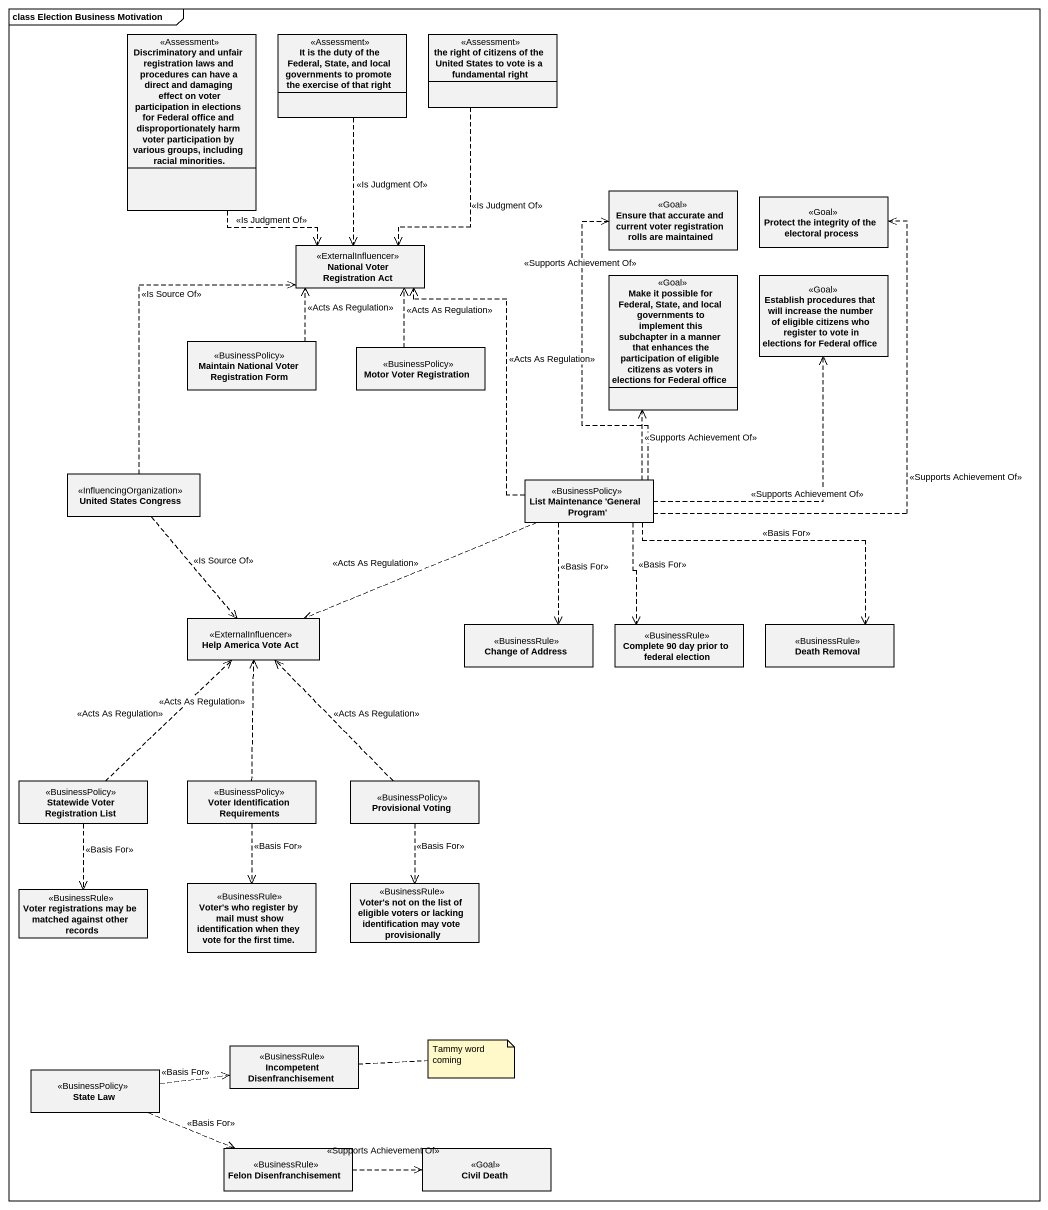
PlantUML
@startuml
mainframe class Election Business Motivation
hide circle
hide empty members
class "Discriminatory and unfair registration laws and procedures can have a direct and damaging effect on voter participation in elections for Federal office and disproportionately harm voter participation by various groups, including racial minorities." as Discriminatory_and_unfair <<Assessment>>
class "It is the duty of the Federal, State, and local governments to promote the exercise of that right" as It_is_the_duty_of_the <<Assessment>>
class "the right of citizens of the United States to vote is a fundamental right" as the_right_of_citizens_of <<Assessment>>
class "Ensure that accurate and current voter registration rolls are maintained" as Ensure_that_accurate_and <<Goal>>
class "Protect the integrity of the electoral process" as Protect_the_integrity_of <<Goal>>
class "National Voter Registration Act" as National_Voter_Registration <<ExternalInfluencer>>
class "Make it possible for Federal, State, and local governments to implement this subchapter in a manner that enhances the participation of eligible citizens as voters in elections for Federal office" as Make_it_possible_for <<Goal>>
class "Establish procedures that will increase the number of eligible citizens who register to vote in elections for Federal office" as Establish_procedures_that <<Goal>>
class "Maintain National Voter Registration Form" as Maintain_National_Voter <<BusinessPolicy>>
class "Motor Voter Registration" as Motor_Voter_Registration <<BusinessPolicy>>
class "United States Congress" as United_States_Congress <<InfluencingOrganization>>
class "List Maintenance 'General Program'" as List_Maintenance_General <<BusinessPolicy>>
class "Help America Vote Act" as Help_America_Vote_Act <<ExternalInfluencer>>
class "Change of Address" as Change_of_Address <<BusinessRule>>
class "Complete 90 day prior to federal election" as Complete_90_day_prior_to <<BusinessRule>>
class "Death Removal" as Death_Removal <<BusinessRule>>
class "Statewide Voter Registration List" as Statewide_Voter <<BusinessPolicy>>
class "Voter Identification Requirements" as Voter_Identification <<BusinessPolicy>>
class "Provisional Voting" as Provisional_Voting <<BusinessPolicy>>
class "Voter registrations may be matched against other records" as Voter_registrations_may_be <<BusinessRule>>
class "Voter's who register by mail must show identification when they vote for the first time." as Voter_s_who_register_by <<BusinessRule>>
class "Voter's not on the list of eligible voters or lacking identification may vote provisionally" as Voter_s_not_on_the_list_of <<BusinessRule>>
class "State Law" as State_Law <<BusinessPolicy>>
class "Incompetent Disenfranchisement" as Incompetent <<BusinessRule>>
class "Felon Disenfranchisement" as Felon_Disenfranchisement <<BusinessRule>>
class "Civil Death" as Civil_Death <<Goal>>
Discriminatory_and_unfair ..> National_Voter_Registration : <<Is Judgment Of>>
It_is_the_duty_of_the ..> National_Voter_Registration : <<Is Judgment Of>>
the_right_of_citizens_of ..> National_Voter_Registration : <<Is Judgment Of>>
Maintain_National_Voter .up.> National_Voter_Registration : <<Acts As Regulation>>
Motor_Voter_Registration .up.> National_Voter_Registration : <<Acts As Regulation>>
United_States_Congress .up.> National_Voter_Registration : <<Is Source Of>>
United_States_Congress ..> Help_America_Vote_Act : <<Is Source Of>>
List_Maintenance_General .up.> Ensure_that_accurate_and : <<Supports Achievement Of>>
List_Maintenance_General .up.> Protect_the_integrity_of : <<Supports Achievement Of>>
List_Maintenance_General .up.> National_Voter_Registration : <<Acts As Regulation>>
List_Maintenance_General .up.> Make_it_possible_for : <<Supports Achievement Of>>
List_Maintenance_General .up.> Establish_procedures_that : <<Supports Achievement Of>>
List_Maintenance_General .left.> Help_America_Vote_Act : <<Acts As Regulation>>
List_Maintenance_General ..> Change_of_Address : <<Basis For>>
List_Maintenance_General ..> Complete_90_day_prior_to : <<Basis For>>
List_Maintenance_General ..> Death_Removal : <<Basis For>>
Statewide_Voter .up.> Help_America_Vote_Act : <<Acts As Regulation>>
Statewide_Voter ..> Voter_registrations_may_be : <<Basis For>>
Voter_Identification .up.> Help_America_Vote_Act : <<Acts As Regulation>>
Voter_Identification ..> Voter_s_who_register_by : <<Basis For>>
Provisional_Voting .up.> Help_America_Vote_Act : <<Acts As Regulation>>
Provisional_Voting ..> Voter_s_not_on_the_list_of : <<Basis For>>
State_Law .right.> Incompetent : <<Basis For>>
State_Law .right.> Felon_Disenfranchisement : <<Basis For>>
Felon_Disenfranchisement .right.> Civil_Death : <<Supports Achievement Of>>
note right of Incompetent : Tammy word coming
@enduml
